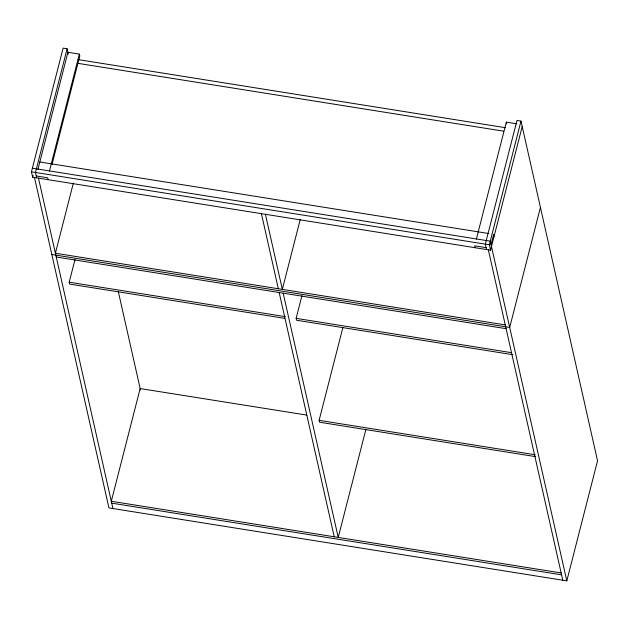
<?xml version="1.0" encoding="UTF-8"?>
<svg xmlns="http://www.w3.org/2000/svg" width="629" height="629" viewBox="0 0 629 629"><rect width="100%" height="100%" fill="white"/><g stroke="black" fill="none" stroke-linecap="round" stroke-linejoin="round"><path stroke-width="0.94" d="M522.212 126.492L490.541 250.177L32.669 177.213L31.45 171.819L63.12 48.134L67.13 48.771L68.341 54.165M32.669 177.213L33.133 175.405M67.13 48.771L35.46 172.464L36.671 177.85M37.952 169.303L67.916 52.278L79.364 54.102L79.789 55.989L52.018 164.452M49.4 171.127L79.364 54.102M73.349 183.133L55.399 253.228L505.26 324.91M284.803 318.368L69.63 284.08L69.206 282.193L75.032 259.455M300.285 219.293L282.335 289.387L265.391 214.182M512.706 354.685L296.566 320.24L296.141 318.353L301.959 295.614M535.688 456.662L319.548 422.224L319.123 420.337L342.899 327.465M365.881 429.442L338.229 537.425L283.184 293.161M476.365 239.169L506.329 122.136L516.826 123.811M490.541 250.177L489.323 244.783L520.993 121.098L516.991 120.461L485.321 244.146L486.531 249.54M491.045 244.665L493.694 234.318L494.119 236.205M540.437 207.373L509.694 327.434L51.822 254.478M34.453 177.402L108.935 507.902L566.808 580.866L597.55 460.798L520.993 121.098M78.051 59.59L505.614 127.726M78.098 63.372L503.719 131.194M39.698 161.975L488.843 233.54M32.378 168.202L490.25 241.159L566.808 580.866M31.45 171.819L489.323 244.783M36.246 175.963L47.694 177.787L48.119 179.674M486.107 247.653L474.659 245.829L475.084 247.716M56.248 257.002L506.109 328.684M69.206 282.193L285.346 316.639M296.141 318.353L511.314 352.641M306.921 415.116L140.157 388.549L111.302 501.266L561.162 572.948M319.123 420.337L535.263 454.775M111.726 503.153L561.587 574.835M506.329 122.136L506.754 124.023M488.316 249.721L562.798 580.229M261.381 213.546L278.325 288.75M279.182 292.524L334.227 536.781M118.307 291.589L140.511 390.09M38.455 178.038L112.937 508.539"/></g></svg>
